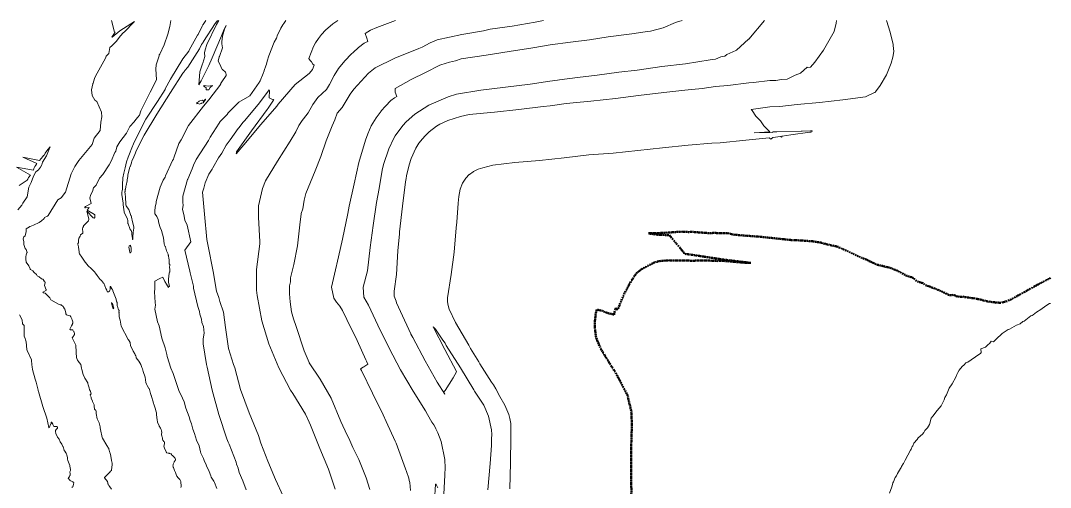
# Model space of a CAD drawing. Header units: metres. Extents: x 808092 to 809616, y 9156899 to 9158040.
# Drawn here: x 809028 to 809611, y 9157775 to 9158039 of the extents above; entities that cross this region are included whole.
import ezdxf

# ---------------------------------------------------------------- set-up
doc = ezdxf.new("R2010")
doc.units = ezdxf.units.M
doc.linetypes.add('ACAD_ISO08W100', pattern=[36, 24, -3, 6, -3])
doc.linetypes.add('PHANTOM2', pattern=[1.25, 0.625, -0.125, 0.125, -0.125, 0.125, -0.125])
doc.layers.add('AA L BOT', color=148, linetype='ACAD_ISO08W100')
doc.layers.add('C-TOPO-MAJR', color=9, linetype='Continuous')

msp = doc.modelspace()

# ---------------------------------------------------------------- linework, layer by layer
at = {"layer": 'AA L BOT', "color": 11, "linetype": 'PHANTOM2', "lineweight": 50, "flags": 128}
msp.add_lwpolyline([(809610.71, 9157092.34), (809607.31, 9157093.19), (809596.45, 9157102.84), (809590.41, 9157114.91), (809583.17, 9157124.56), (809575.92, 9157130.6), (809571.09, 9157141.46), (809569.89, 9157147.49), (809550, 9157168.13), (809535.06, 9157175.24), (809515.82, 9157184.4), (809498, 9157194.66), (809496.35, 9157198.55), (809496.09, 9157199.36), (809495.59, 9157199.94), (809495.2, 9157200.89), (809494, 9157201.66), (809493.13, 9157202.53), (809492.14, 9157203.87), (809491.76, 9157204.03), (809491.55, 9157204.71), (809491.03, 9157207.41), (809490.77, 9157210.02), (809490.83, 9157211.78), (809490.94, 9157212.14), (809492.01, 9157214.87), (809492.64, 9157215.83), (809492.77, 9157216.36), (809492.97, 9157216.51), (809494.04, 9157218.63), (809494.7, 9157219.19), (809494.98, 9157220.13), (809494.87, 9157221.72), (809494.61, 9157222.22), (809494.27, 9157223.93), (809494.25, 9157223.96), (809494.26, 9157223.99), (809494.22, 9157226.14), (809494.75, 9157226.89), (809495.16, 9157227.73), (809495.25, 9157228.35), (809495.68, 9157229.76), (809496.46, 9157231.4), (809497.1, 9157233.73), (809497.11, 9157233.76), (809497.14, 9157233.82), (809497.16, 9157233.89), (809497.29, 9157234.25), (809498.53, 9157237.01), (809499.63, 9157240.28), (809500.16, 9157241.54), (809499.99, 9157243.91), (809500.25, 9157245.15), (809500.62, 9157246.31), (809500.78, 9157246.68), (809500.85, 9157247.41), (809501.07, 9157248.39), (809501.27, 9157251.18), (809503.17, 9157252.98), (809503.6, 9157253.29), (809504.12, 9157253.34), (809505.91, 9157253.3), (809506.09, 9157253.6), (809506.41, 9157254.73), (809506.89, 9157255.34), (809507.81, 9157255.6), (809508.24, 9157256.51), (809508.35, 9157256.86), (809509.02, 9157257.4), (809509.26, 9157257.48), (809509.62, 9157258.26), (809510.14, 9157259.47), (809512.09, 9157262.56), (809512.81, 9157264.22), (809513.98, 9157267.7), (809513.97, 9157267.7), (809514.04, 9157267.91), (809514.48, 9157270.55), (809515.23, 9157281.94), (809514.81, 9157294.21), (809514.91, 9157296.09), (809514.39, 9157301.71), (809512.77, 9157310.25), (809512.61, 9157310.65), (809511.3, 9157314.94), (809508.58, 9157321.84), (809508.28, 9157322.37), (809507.85, 9157322.53), (809507.44, 9157322.61), (809506.3, 9157323.16), (809506.27, 9157323.99), (809506.33, 9157325.12), (809504.73, 9157327.84), (809502.87, 9157329.97), (809502.28, 9157330.55), (809497.73, 9157334.19), (809492.33, 9157338.08), (809488.81, 9157340.19), (809483.06, 9157342.72), (809482.72, 9157342.91), (809478.43, 9157344.67), (809471.16, 9157347.07), (809465.44, 9157348.56), (809464.76, 9157348.8), (809464.57, 9157348.83), (809463.75, 9157349.2), (809462.13, 9157349.44), (809460.28, 9157350.01), (809457.97, 9157351.23), (809456.05, 9157351.79), (809456.27, 9157351.95), (809452.63, 9157352.62), (809444.64, 9157355.05), (809444.87, 9157355.45), (809450.26, 9157354.43), (809450.13, 9157354.65), (809454.15, 9157353.96), (809458.12, 9157358.65), (809462.95, 9157362.04), (809463.63, 9157362.69), (809464.13, 9157363.32), (809475.86, 9157362.32), (809480.18, 9157362.04), (809466.94, 9157366.02), (809452.88, 9157370.02), (809448.47, 9157371.13), (809436.15, 9157375.42), (809423.37, 9157380.04), (809421.22, 9157381.21), (809419.8, 9157381.75), (809419.81, 9157381.95), (809416.28, 9157383.6), (809410.79, 9157385.67), (809410.71, 9157385.86), (809402.68, 9157388.45), (809392.07, 9157392.77), (809389.99, 9157394.09), (809387.14, 9157395.37), (809381.13, 9157399.23), (809374.68, 9157404.54), (809373.41, 9157405.74), (809369.36, 9157408.81), (809367.33, 9157410.85), (809366.76, 9157411.58), (809364.73, 9157412.99), (809358.42, 9157419.41), (809349.47, 9157428.91), (809348.49, 9157429.49), (809347.96, 9157430.14), (809345.11, 9157432.31), (809342.47, 9157435.54), (809340.91, 9157436.99), (809337.58, 9157440.82), (809334, 9157445.53), (809330.85, 9157451.24), (809329.85, 9157454.67), (809329.83, 9157454.86), (809329.63, 9157458.23), (809329.74, 9157462.33), (809330.61, 9157467.38), (809333.41, 9157474.36), (809338.87, 9157485.16), (809339.31, 9157485.86), (809339.66, 9157486.61), (809341.13, 9157489.23), (809349.92, 9157505.66), (809351.43, 9157508.38), (809357.94, 9157520.75), (809364.59, 9157533.35), (809364.9, 9157534.07), (809370.2, 9157543.85), (809375.28, 9157552.91), (809378.49, 9157558.68), (809384.51, 9157569.69), (809388.05, 9157577.03), (809394.47, 9157588.58), (809395.84, 9157590.65), (809398.38, 9157595.33), (809400.04, 9157599.39), (809400.36, 9157600.45), (809403.24, 9157606.68), (809403.73, 9157608.08), (809403.84, 9157608.25), (809404.73, 9157611.08), (809404.85, 9157612.65), (809405.23, 9157614.23), (809404.91, 9157618.46), (809404.87, 9157618.79), (809404.54, 9157624.33), (809403.38, 9157631.71), (809401.08, 9157640.75), (809400.3, 9157644.97), (809396.87, 9157658.56), (809394.2, 9157668.42), (809391.62, 9157677.56), (809390.2, 9157685.51), (809387.91, 9157693.64), (809385.44, 9157702.19), (809385.43, 9157702.21), (809384.2, 9157708.27), (809384.12, 9157708.52), (809380.75, 9157723.04), (809379.96, 9157727.8), (809377.76, 9157740.32), (809375.76, 9157751.99), (809374.04, 9157764.51), (809373.86, 9157764.87), (809373.57, 9157767.57), (809373.46, 9157771.08), (809373.67, 9157772.34), (809373.45, 9157776.12), (809373.51, 9157790.1), (809373.53, 9157800.07), (809373.86, 9157810.93), (809373.55, 9157816.18), (809373.61, 9157816.98), (809373.51, 9157817.85), (809371.33, 9157827.13), (809364.39, 9157840.33), (809362.47, 9157843.08), (809356.08, 9157853.57), (809353.66, 9157859.44), (809353.48, 9157860.34), (809352.91, 9157865.09), (809352.88, 9157868.72), (809353.55, 9157874.19), (809353.74, 9157875.31), (809354.26, 9157875.46), (809357.28, 9157874.72), (809359.22, 9157873.83), (809363.82, 9157872.6), (809363.94, 9157873.83), (809364.82, 9157876.56), (809365.24, 9157875.76), (809365.95, 9157875.54), (809367.3, 9157879.42), (809367.87, 9157880.51), (809370.02, 9157885.43), (809373.55, 9157891.86), (809376.47, 9157896.13), (809379.58, 9157898.55), (809386, 9157901.88), (809389.42, 9157902.94), (809394.44, 9157903.37), (809408.46, 9157903.15), (809415.32, 9157903.32), (809422.92, 9157902.97), (809424.88, 9157903.1), (809438.9, 9157901.93), (809441.25, 9157901.86), (809438.8, 9157902.2), (809425.38, 9157903.82), (809413.95, 9157905.57), (809403.87, 9157907.05), (809395.06, 9157917.61), (809388.93, 9157917.81), (809383.84, 9157918.44), (809383.31, 9157918.7), (809388.26, 9157918.66), (809388.88, 9157918.78), (809395.42, 9157919.13), (809395.43, 9157919.14), (809395.47, 9157919.14), (809395.46, 9157919.14), (809395.51, 9157919.14), (809401.97, 9157919.62), (809406.46, 9157919.33), (809406.8, 9157919.44), (809408.19, 9157919.45), (809418.93, 9157918.63), (809419.7, 9157918.87), (809428.14, 9157918.68), (809431.45, 9157917.93), (809436.55, 9157917.45), (809446.69, 9157916.67), (809461.46, 9157915.12), (809464.45, 9157914.8), (809466.03, 9157914.82), (809475.8, 9157914.18), (809480.82, 9157913.4), (809482.36, 9157912.87), (809489.92, 9157911.18), (809493.86, 9157909.56), (809494.21, 9157909.35), (809503.76, 9157904.87), (809507.41, 9157903.38), (809512.32, 9157900.97), (809514.91, 9157900.36), (809515.19, 9157900.23), (809515.76, 9157900.17), (809517.52, 9157899.65), (809519.4, 9157899.32), (809520.11, 9157899.15), (809522.94, 9157897.95), (809523.57, 9157897.77), (809528.42, 9157895.12), (809529.57, 9157894.61), (809532.64, 9157893.67), (809535.09, 9157891.54), (809535.29, 9157891.45), (809538.74, 9157890.32), (809539.52, 9157889.6), (809548.07, 9157886.32), (809553.04, 9157883.92), (809553.85, 9157883.61), (809555.72, 9157883.82), (809556.11, 9157883.72), (809557.87, 9157882.94), (809559.42, 9157882.74), (809561.15, 9157882.82), (809562.28, 9157882.53), (809564.62, 9157882.26), (809565.78, 9157882.02), (809566.94, 9157881.97), (809571.46, 9157881.1), (809574.69, 9157880.21), (809578, 9157879.7), (809578.76, 9157879.71), (809578.89, 9157879.64), (809579.19, 9157879.62), (809579.93, 9157879.41), (809580.4, 9157879.48), (809582.72, 9157879.34), (809585.76, 9157880.16), (809588.06, 9157881.06), (809591.03, 9157882.7), (809602.28, 9157888.95), (809610.71, 9157893.37)], dxfattribs=at)
at = {"layer": 'C-TOPO-MAJR', "color": 9, "linetype": 'Continuous', "lineweight": 5}
for points, elevation in [([(809079.28, 9157773.83), (809078.37, 9157775.13), (809078.35, 9157775.15), (809077.92, 9157775.78), (809077.89, 9157775.82), (809077.84, 9157775.88), (809077.36, 9157776.65), (809077.36, 9157776.73), (809077.35, 9157776.87), (809077.24, 9157777.2), (809076.98, 9157778.31), (809075.37, 9157780.36), (809075.42, 9157780.45), (809078.4, 9157783.54), (809078.77, 9157784), (809079.28, 9157784.49), (809079.39, 9157784.7), (809079.77, 9157787.82), (809079.77, 9157788.51), (809079.39, 9157790.05), (809078.96, 9157792.61), (809078.96, 9157792.61), (809078.59, 9157794.32), (809078.46, 9157794.62), (809077.85, 9157796.58), (809077.78, 9157796.9), (809077.62, 9157797.06), (809076.63, 9157798.56), (809074.25, 9157802.7), (809074.14, 9157803.12), (809073.14, 9157807.72), (809073.13, 9157807.76), (809073.01, 9157808.36), (809072.95, 9157808.78), (809072.87, 9157809.09), (809072.73, 9157809.94), (809072.3, 9157811.36), (809071.3, 9157813.76), (809070.65, 9157816.68), (809070.64, 9157816.81), (809070.67, 9157817.15), (809070.69, 9157817.88), (809070.71, 9157817.92), (809070.42, 9157818.51), (809070.33, 9157818.6), (809070.15, 9157818.75), (809069.81, 9157819), (809069.7, 9157819.1), (809069.69, 9157819.12), (809069.59, 9157820.93), (809069.44, 9157821.57), (809068.63, 9157823.56), (809068.57, 9157823.62), (809067.83, 9157825.34), (809067.78, 9157825.97), (809067.19, 9157827.03), (809067.34, 9157827.31), (809067.79, 9157827.84), (809067.71, 9157828.32), (809067.48, 9157829.31), (809067.31, 9157829.55), (809067.01, 9157829.87), (809066.9, 9157830.1), (809066.71, 9157831.32), (809066.36, 9157832.29), (809066.2, 9157832.92), (809065.87, 9157833.72), (809065.85, 9157834.01), (809064.29, 9157836.64), (809063.21, 9157838.71), (809062.46, 9157841.68), (809062.35, 9157842.29), (809062.34, 9157842.37), (809061.98, 9157844.35), (809060.45, 9157846.4), (809060.23, 9157846.75), (809060.12, 9157846.9), (809059.7, 9157847.85), (809059.49, 9157848.46), (809059.48, 9157848.54), (809059.48, 9157848.87), (809059.37, 9157850.57), (809059.38, 9157851.85), (809059.23, 9157854.92), (809059.17, 9157855.4), (809059.15, 9157855.43), (809057.04, 9157859.46), (809057.75, 9157860.47), (809057.85, 9157860.51), (809058.02, 9157860.91), (809058.34, 9157861.38), (809058.36, 9157861.55), (809058.13, 9157862.91), (809057.91, 9157863.16), (809057.52, 9157863.87), (809057.5, 9157863.97), (809057.48, 9157863.99), (809056.51, 9157863.99), (809056.08, 9157864.02), (809056.06, 9157864.04), (809055.76, 9157864.4), (809055.69, 9157864.51), (809056.38, 9157865.63), (809056.67, 9157866.24), (809057.24, 9157867.28), (809057.24, 9157867.32), (809057.33, 9157867.55), (809057.38, 9157867.74), (809057.39, 9157867.76), (809057.44, 9157868.44), (809057.45, 9157868.48), (809057.07, 9157869.78), (809056.93, 9157870.05), (809056.86, 9157870.24), (809056.32, 9157871.31), (809056.2, 9157871.5), (809056.06, 9157871.77), (809055.97, 9157871.98), (809055.74, 9157872.04), (809053.88, 9157872.45), (809053.88, 9157872.46), (809053.87, 9157872.47), (809053.57, 9157873.13), (809053.52, 9157873.42), (809053.07, 9157875.12), (809052.89, 9157875.68), (809052.63, 9157876.06), (809052.47, 9157876.36), (809052.12, 9157876.88), (809051.93, 9157877.29), (809050.95, 9157878.05), (809050.78, 9157878.15), (809050.26, 9157878.19), (809049.83, 9157878.29), (809049.36, 9157878.5), (809045.04, 9157881.09), (809044.42, 9157882.12), (809041.71, 9157884.87), (809040.78, 9157884.92), (809040.56, 9157885.43), (809042.54, 9157886.43), (809042.32, 9157886.75), (809041.38, 9157889.08), (809041.82, 9157890.76), (809041.71, 9157891.07), (809041.27, 9157891.42), (809041.17, 9157891.74), (809040.47, 9157892.63), (809039.74, 9157892.98), (809038.48, 9157893.96), (809037.26, 9157894.67), (809036.88, 9157895.29), (809035.55, 9157896.5), (809034.75, 9157897.42), (809033.58, 9157898.13), (809033.36, 9157898.29), (809033.21, 9157898.47), (809032.46, 9157900.27), (809031.11, 9157902.28), (809030.93, 9157904.03), (809030.94, 9157905.33), (809031.12, 9157906.43), (809031.42, 9157907.56), (809031.51, 9157907.81), (809030.95, 9157909.42), (809030.51, 9157910.1), (809029.71, 9157912.32), (809029.64, 9157913.04), (809029.7, 9157913.99), (809029.33, 9157915.27), (809029.58, 9157916.35), (809029.81, 9157916.67), (809030.51, 9157917.18), (809031.03, 9157919.7), (809030.97, 9157921.21), (809032.87, 9157922.3), (809033.17, 9157922.52), (809033.36, 9157922.52), (809035.19, 9157923.24), (809038.33, 9157924.68), (809039.14, 9157925.25), (809039.51, 9157925.47), (809041.15, 9157926.94), (809041.38, 9157927.66), (809043.02, 9157928.32), (809043.38, 9157928.55), (809043.42, 9157928.58), (809043.48, 9157928.58), (809043.52, 9157928.63), (809043.57, 9157928.66), (809048.88, 9157937.61), (809050.81, 9157938.8), (809053.3, 9157941.88), (809056.47, 9157952.27), (809058.58, 9157956.47), (809060.77, 9157959.77), (809068.41, 9157968.81), (809069.6, 9157972.43), (809072.91, 9157976.75), (809073.24, 9157981.62), (809073.81, 9157984.63), (809073.59, 9157987.16), (809070.97, 9157993.25), (809069.98, 9157994.03), (809068.36, 9157996.55), (809068.08, 9157999.75), (809068.84, 9158003.19), (809068.86, 9158003.34), (809068.98, 9158003.57), (809069.64, 9158006.16), (809070.33, 9158007.65), (809075.92, 9158017.75), (809076.38, 9158018.84), (809077.9, 9158020.41), (809078.33, 9158023.72), (809079.5, 9158024.69), (809081.99, 9158027.18), (809084.34, 9158030.36), (809085.88, 9158032.14), (809086.6, 9158032.68), (809092.06, 9158038.16), (809092.29, 9158038.52), (809084.05, 9158033.13), (809079.75, 9158029.68), (809079.46, 9158029.65), (809081.46, 9158032.49), (809081.09, 9158032.44), (809079.41, 9158039)], 2850), ([(809118.66, 9157774.88), (809118.72, 9157775.35), (809118.78, 9157775.54), (809118.68, 9157776.38), (809118.67, 9157776.47), (809118.58, 9157777.07), (809118.59, 9157777.56), (809118.55, 9157777.86), (809118.52, 9157778.28), (809118.21, 9157779), (809118.02, 9157779.29), (809117.14, 9157780.22), (809116.26, 9157781.33), (809116.11, 9157781.57), (809116.06, 9157781.67), (809115.49, 9157783.27), (809115.01, 9157784.43), (809114.97, 9157784.51), (809114.36, 9157786.23), (809114.32, 9157786.41), (809114.29, 9157786.48), (809114.12, 9157787.1), (809114.17, 9157787.4), (809114.15, 9157787.51), (809114.19, 9157787.83), (809114.24, 9157788.06), (809114.71, 9157789.09), (809114.84, 9157789.3), (809114.88, 9157789.37), (809115.29, 9157790.02), (809115.32, 9157790.06), (809115.45, 9157790.26), (809115.5, 9157790.38), (809115.56, 9157790.78), (809115.53, 9157790.95), (809115.49, 9157791.01), (809115.48, 9157791.05), (809115.43, 9157791.11), (809115.39, 9157791.23), (809115.18, 9157791.59), (809114.83, 9157792), (809114.82, 9157792.01), (809114.33, 9157792.41), (809114.32, 9157792.44), (809114.2, 9157792.57), (809113.81, 9157792.86), (809113.38, 9157793.39), (809113.35, 9157793.47), (809113.22, 9157793.72), (809113.02, 9157793.85), (809112.86, 9157793.92), (809112.64, 9157793.96), (809112.15, 9157794.11), (809111.9, 9157794.21), (809111.45, 9157794.29), (809110.6, 9157794.37), (809110.58, 9157794.38), (809110.52, 9157794.47), (809110.4, 9157794.44), (809110.4, 9157794.44), (809110.4, 9157794.45), (809110.5, 9157794.49), (809110.45, 9157794.63), (809110.44, 9157794.72), (809110.36, 9157794.78), (809110.39, 9157794.87), (809109.39, 9157796.87), (809109.29, 9157797.04), (809109.27, 9157797.08), (809108.96, 9157798.21), (809108.95, 9157798.24), (809109.34, 9157799.55), (809109.39, 9157799.67), (809109.41, 9157799.81), (809109.31, 9157800.25), (809109.11, 9157800.81), (809109.04, 9157800.92), (809108.4, 9157801.61), (809108.23, 9157801.96), (809108.15, 9157802.55), (809108.14, 9157802.67), (809107.93, 9157803.56), (809107.93, 9157803.57), (809107.88, 9157803.97), (809107.66, 9157804.85), (809107.64, 9157804.97), (809107.66, 9157805), (809107.88, 9157805.89), (809107.66, 9157806.91), (809107.44, 9157807.66), (809107.15, 9157808.41), (809107.14, 9157808.42), (809107.12, 9157808.44), (809107.12, 9157808.45), (809106.68, 9157809.05), (809106.48, 9157809.37), (809106.45, 9157809.41), (809106.37, 9157809.56), (809106.37, 9157809.57), (809106.29, 9157809.74), (809106.26, 9157809.8), (809106.23, 9157809.83), (809105.56, 9157811.26), (809105.39, 9157811.85), (809105.37, 9157811.97), (809105.3, 9157812.23), (809105.29, 9157812.34), (809105.16, 9157812.71), (809105.15, 9157812.79), (809105.11, 9157812.96), (809104.77, 9157816.23), (809104.72, 9157817.13), (809104.45, 9157818.28), (809104.44, 9157818.42), (809104.11, 9157819.75), (809103.29, 9157822.02), (809103.13, 9157822.31), (809103.02, 9157822.54), (809101.73, 9157827), (809101.71, 9157827.04), (809101.62, 9157827.35), (809101.63, 9157827.35), (809101.16, 9157828.7), (809100.75, 9157830.33), (809100.6, 9157830.77), (809100.53, 9157830.93), (809099.45, 9157832.59), (809099.29, 9157832.88), (809099.12, 9157833.26), (809098.8, 9157834.31), (809098.33, 9157837.21), (809098.3, 9157837.32), (809097.29, 9157840.38), (809097.25, 9157840.47), (809096.88, 9157841.9), (809096.54, 9157842.71), (809095.93, 9157844.44), (809094.75, 9157846.29), (809093.34, 9157848.26), (809093.29, 9157848.46), (809093.27, 9157848.68), (809093.13, 9157849.19), (809093.06, 9157849.38), (809092.82, 9157849.81), (809092.55, 9157850.41), (809091.6, 9157852.01), (809090.06, 9157855.16), (809089.97, 9157856.73), (809089.94, 9157856.89), (809089.6, 9157857.38), (809089.51, 9157857.54), (809088.78, 9157858.57), (809088.74, 9157858.65), (809084.79, 9157866.05), (809084.82, 9157866.18), (809084.29, 9157869.43), (809084.26, 9157869.54), (809084.23, 9157869.6), (809083.91, 9157870.61), (809083.84, 9157870.77), (809083.75, 9157871.49), (809083.71, 9157872.18), (809083.6, 9157873.02), (809083.6, 9157873.06), (809083.56, 9157873.58), (809083.6, 9157873.8), (809083.53, 9157874.65), (809083.6, 9157874.79), (809083.61, 9157874.92), (809083.61, 9157875.12), (809083.37, 9157875.34), (809083.37, 9157875.36), (809082.64, 9157877.26), (809082.57, 9157877.69), (809082.59, 9157877.93), (809082.56, 9157878.12), (809082.45, 9157879.31), (809082.46, 9157879.47), (809082.35, 9157879.73), (809082.3, 9157879.99), (809082.24, 9157880.11), (809081.93, 9157881.45), (809081.63, 9157882.42), (809080.08, 9157886.05), (809080.03, 9157886.44), (809079.81, 9157886.81), (809079.76, 9157886.87), (809079.63, 9157887.1), (809079.4, 9157887.43), (809079.34, 9157887.59), (809079.08, 9157887.9), (809079.07, 9157887.95), (809078.76, 9157888.51), (809078.73, 9157888.54), (809078.58, 9157888.54), (809078.56, 9157887.92), (809078.56, 9157887.89), (809078.55, 9157887.33), (809078.54, 9157887.25), (809078.52, 9157886.81), (809078.41, 9157886.44), (809078.41, 9157886.44), (809078.15, 9157885.92), (809078.11, 9157885.91), (809077.62, 9157885.58), (809077.55, 9157885.55), (809077.21, 9157885.37), (809077.02, 9157885.72), (809076.96, 9157885.81), (809076.64, 9157886.42), (809076.21, 9157887.37), (809074.97, 9157890.42), (809074.88, 9157890.5), (809073.73, 9157891.87), (809073, 9157892.59), (809071.26, 9157894.69), (809071.23, 9157894.71), (809071.22, 9157894.73), (809070.29, 9157896.02), (809070.15, 9157896.27), (809069.9, 9157896.58), (809068.09, 9157898.49), (809066.02, 9157900.35), (809065.94, 9157900.41), (809065.48, 9157900.93), (809064.38, 9157902.42), (809063.38, 9157903.96), (809062.53, 9157905.07), (809062.53, 9157905.07), (809062.53, 9157905.07), (809061.3, 9157907.1), (809061.1, 9157907.59), (809061.03, 9157907.7), (809061.09, 9157908.13), (809060.95, 9157908.46), (809060.84, 9157909.09), (809060.84, 9157909.3), (809060.69, 9157910.95), (809060.69, 9157910.96), (809060.19, 9157912.48), (809060.18, 9157912.48), (809060.58, 9157913.18), (809060.67, 9157914.05), (809060.63, 9157914.78), (809060.78, 9157915.7), (809060.9, 9157915.83), (809060.95, 9157916.09), (809061.3, 9157916.45), (809061.56, 9157917.09), (809061.88, 9157917.74), (809063.06, 9157918.73), (809063.17, 9157919.31), (809062.95, 9157921.17), (809063.17, 9157922), (809063.41, 9157922.42), (809063.58, 9157922.85), (809066.26, 9157925.62), (809066.53, 9157926.42), (809066.59, 9157926.79), (809065.31, 9157931.27), (809069.02, 9157927.38), (809069.56, 9157927.23), (809069.94, 9157927.53), (809069.88, 9157929.06), (809069.63, 9157929.37), (809065.52, 9157931.82), (809066.62, 9157933.17), (809064.58, 9157932.99), (809064.16, 9157933.07), (809064.24, 9157933.56), (809064.35, 9157933.72), (809064.53, 9157933.89), (809067.75, 9157935.52), (809067.16, 9157938.74), (809067.73, 9157940.63), (809068.5, 9157942.32), (809069.22, 9157944.46), (809070.61, 9157945.96), (809072.59, 9157949.87), (809074.4, 9157951.85), (809077.99, 9157957.32), (809079.14, 9157959.38), (809081.26, 9157964.4), (809081.79, 9157965.2), (809082.41, 9157967.54), (809084.02, 9157970.4), (809087.8, 9157975.38), (809089.72, 9157979.09), (809092.07, 9157981.77), (809093.03, 9157983.11), (809094.31, 9157984.41), (809095.12, 9157985.48), (809096.02, 9157987.99), (809100.79, 9157997.82), (809101.27, 9157998.51), (809104.88, 9158005.42), (809104.87, 9158005.47), (809104.81, 9158005.65), (809104.44, 9158011.48), (809104.57, 9158014.06), (809106.28, 9158019.03), (809106.26, 9158019.07), (809106.36, 9158019.56), (809106.66, 9158019.95), (809109.1, 9158025.32), (809111.24, 9158031.25), (809112.37, 9158035.59), (809112.83, 9158039)], 2840), ([(809139.28, 9158039), (809138.83, 9158038.3), (809138.03, 9158037.29), (809131.34, 9158027.19), (809131.31, 9158026.97), (809130.34, 9158025.56), (809129.12, 9158022.94), (809122.44, 9158012.57), (809120.92, 9158010.81), (809120.73, 9158010.31), (809120.17, 9158009.69), (809119.61, 9158009.2), (809112.74, 9157998.24), (809104.98, 9157986.12), (809097.88, 9157974.13), (809093.45, 9157965.67), (809092.61, 9157963.23), (809091.88, 9157961.92), (809090.93, 9157959.52), (809090.64, 9157958.63), (809090.64, 9157958.6), (809089.82, 9157956.3), (809089.77, 9157956.2), (809089.52, 9157955.52), (809088.66, 9157951.56), (809088.58, 9157950.96), (809088.32, 9157949.61), (809088.27, 9157949.08), (809088.15, 9157948.45), (809088.11, 9157948.29), (809087.67, 9157945.66), (809087.5, 9157945.4), (809087.44, 9157944.92), (809087.19, 9157943.64), (809087.11, 9157943.39), (809086.99, 9157942.3), (809086.96, 9157942.15), (809086.99, 9157940.8), (809086.98, 9157940.69), (809087.22, 9157939.57), (809087.24, 9157939.42), (809087.24, 9157938.35), (809087.45, 9157935.89), (809087.45, 9157935.88), (809087.5, 9157934.72), (809087.71, 9157934.19), (809088.36, 9157933.08), (809089.19, 9157932.04), (809090.35, 9157928.8), (809090.44, 9157928.6), (809090.58, 9157927.94), (809090.64, 9157927.77), (809091.25, 9157925.15), (809091.47, 9157924.52), (809091.88, 9157922.04), (809091.89, 9157921.72), (809091.88, 9157921.59), (809091.59, 9157919.31), (809091.6, 9157919.12), (809091.53, 9157918.73), (809091.57, 9157918.53), (809091.45, 9157917.24), (809091.4, 9157917.1), (809091.33, 9157915.18), (809091.31, 9157915.18), (809091.27, 9157915.27), (809091.24, 9157915.3), (809091.17, 9157915.53), (809091.08, 9157917.03), (809090.98, 9157917.36), (809091.01, 9157917.58), (809090.92, 9157917.79), (809090.88, 9157918.83), (809090.93, 9157918.89), (809090.89, 9157919.04), (809090.64, 9157919.7), (809090.38, 9157920.22), (809089.93, 9157920.81), (809089.33, 9157922.45), (809089.11, 9157922.92), (809088.71, 9157923.99), (809088.67, 9157924.14), (809088.6, 9157925.04), (809088.6, 9157925.1), (809088.52, 9157926.05), (809088.37, 9157926.56), (809088.35, 9157926.63), (809088.34, 9157926.67), (809087.94, 9157927.67), (809086.85, 9157929.63), (809086.59, 9157930.63), (809086.53, 9157930.8), (809086, 9157934.81), (809085.95, 9157935.01), (809085.92, 9157935.77), (809085.27, 9157940.68), (809085.21, 9157940.86), (809085.12, 9157941.29), (809085.16, 9157941.54), (809085.21, 9157942.04), (809085.33, 9157942.54), (809085.54, 9157943.89), (809085.58, 9157944.59), (809085.51, 9157944.79), (809085.54, 9157946.08), (809085.83, 9157950.02), (809086.26, 9157952.59), (809087.09, 9157955.64), (809087.06, 9157955.66), (809087.87, 9157959.05), (809088.76, 9157961.79), (809089.92, 9157964.56), (809090.4, 9157966.01), (809092.15, 9157970.2), (809098.8, 9157983.15), (809105.45, 9157993.27), (809109.63, 9157999.98), (809109.63, 9158000.12), (809109.74, 9158000.45), (809112.81, 9158005.78), (809119.79, 9158017.28), (809123.14, 9158021.68), (809123.16, 9158021.79), (809123.38, 9158022.26), (809128.04, 9158030.71), (809128.46, 9158031.12), (809130.65, 9158035.86), (809131.1, 9158036.55), (809131.17, 9158036.77), (809132.64, 9158039)], 2830), ([(809138.92, 9157774.22), (809137.62, 9157777.59), (809137.25, 9157778.34), (809135.82, 9157780.71), (809135.64, 9157781.42), (809134.56, 9157783.95), (809133.07, 9157787.13), (809132.89, 9157787.74), (809131.81, 9157790.19), (809131.48, 9157791.15), (809129.87, 9157794.35), (809129.62, 9157794.95), (809128.89, 9157798.39), (809127.46, 9157801.53), (809126.39, 9157805.43), (809125.41, 9157807.92), (809124.61, 9157810.85), (809123.86, 9157812.8), (809123.35, 9157814.84), (809121.49, 9157819.64), (809120.44, 9157823.25), (809118.62, 9157827.53), (809117.65, 9157829.24), (809114.26, 9157839.36), (809112.97, 9157842.29), (809110.89, 9157848.99), (809110.73, 9157850.07), (809109.7, 9157853.85), (809107.86, 9157859.36), (809106.28, 9157866.22), (809105.36, 9157868.65), (809103.85, 9157875.75), (809104.28, 9157878.09), (809104, 9157879.54), (809103.71, 9157885.46), (809103.79, 9157887.33), (809103.81, 9157891.6), (809106.31, 9157892.81), (809106.64, 9157893.04), (809108.34, 9157893.86), (809109.52, 9157891.34), (809110.49, 9157889.82), (809110.52, 9157889.8), (809111.53, 9157888.08), (809111.76, 9157888.5), (809112.16, 9157888.58), (809112.14, 9157888.72), (809111.57, 9157890.84), (809111.6, 9157892.75), (809111.98, 9157896.03), (809112.15, 9157896.58), (809112.17, 9157896.64), (809112.26, 9157896.82), (809112.27, 9157896.9), (809112.32, 9157898.39), (809112.17, 9157899.4), (809112.39, 9157900.75), (809112.34, 9157900.84), (809112.26, 9157900.93), (809112.14, 9157901.2), (809112.04, 9157901.35), (809111.97, 9157901.77), (809111.97, 9157901.94), (809112.02, 9157903.46), (809112.02, 9157903.46), (809111.99, 9157903.85), (809111.85, 9157904.39), (809111.6, 9157905.89), (809111.55, 9157906.09), (809111.39, 9157906.24), (809111.4, 9157906.9), (809110.48, 9157908.82), (809109.83, 9157910.95), (809109.68, 9157911.16), (809109.54, 9157911.52), (809109.35, 9157911.91), (809109.09, 9157912.79), (809108.79, 9157916.04), (809107.61, 9157920.16), (809106.91, 9157921.91), (809106.18, 9157924.48), (809105.82, 9157926.43), (809105.03, 9157928.13), (809104.13, 9157929.45), (809103.93, 9157929.66), (809103.87, 9157931.43), (809104.07, 9157933.39), (809104.56, 9157935.97), (809104.63, 9157936.7), (809106.91, 9157944.71), (809108.52, 9157948.8), (809108.93, 9157949.26), (809109.72, 9157950.46), (809109.92, 9157951.08), (809113.89, 9157959.83), (809114.36, 9157960.69), (809114.67, 9157961.36), (809117.51, 9157969.51), (809118.82, 9157971.59), (809122.99, 9157979.7), (809131.47, 9157990.63), (809134.33, 9157994.12), (809134.46, 9157994.18), (809141.15, 9158002.98), (809141.07, 9158003.3), (809141.85, 9158004.31), (809144.16, 9158007.93), (809144.32, 9158008.3), (809144.12, 9158009.38), (809143.82, 9158009.77), (809142.12, 9158011.31), (809142.01, 9158011.43), (809140.54, 9158014.66), (809139.61, 9158015.96), (809140.34, 9158018.41), (809140.41, 9158018.74), (809142.11, 9158023.61), (809141.8, 9158025.93), (809141.79, 9158025.97), (809141.79, 9158026.83), (809141.85, 9158027.07), (809142.13, 9158030.16), (809142.13, 9158030.18), (809143.23, 9158034.07), (809144.16, 9158036.16), (809143.05, 9158034.25), (809141.67, 9158030.42), (809136.28, 9158017.92), (809134.4, 9158013.59), (809130.21, 9158005.33), (809130.06, 9158004.88), (809128.7, 9158002.65), (809129.36, 9158010.01), (809130.77, 9158014.56), (809131.02, 9158014.99), (809132.11, 9158018.72), (809131.99, 9158020.71), (809132.26, 9158022.43), (809133.24, 9158025.47), (809133.23, 9158025.49), (809133.22, 9158025.5), (809138.84, 9158036.73), (809140.09, 9158039)], 2830), ([(809155.5, 9157773.46), (809153.75, 9157778.62), (809151.64, 9157783.26), (809150.96, 9157785.76), (809150.11, 9157787.95), (809149.81, 9157789.16), (809146, 9157799.27), (809145.28, 9157800.54), (809144.53, 9157802.3), (809140.17, 9157816.05), (809136.39, 9157829.84), (809133.56, 9157842.9), (809133.07, 9157844.43), (809131.18, 9157856.08), (809131.12, 9157858.91), (809131.8, 9157862.12), (809131.34, 9157865.91), (809130.52, 9157868.13), (809130.32, 9157869.99), (809129.32, 9157872.99), (809129.1, 9157874.47), (809128.26, 9157877.3), (809125.78, 9157887.58), (809125.66, 9157888.68), (809123.77, 9157896.26), (809123.61, 9157897.23), (809120.88, 9157909.1), (809124.25, 9157913.79), (809122.12, 9157923.18), (809120.93, 9157926.18), (809120.36, 9157929.38), (809119.54, 9157932.17), (809119.87, 9157934.59), (809119.69, 9157936.18), (809119.62, 9157939.69), (809122.42, 9157949.15), (809122.46, 9157949.22), (809125, 9157955.2), (809125.66, 9157957.22), (809127.2, 9157960.38), (809134.17, 9157971.2), (809134.98, 9157972.72), (809135.17, 9157972.96), (809140.19, 9157980.97), (809140.85, 9157981.87), (809144.72, 9157985.93), (809145.37, 9157986.76), (809151.47, 9157992.77), (809157.57, 9157996.45), (809162.88, 9158003.97), (809163.12, 9158004.42), (809163.55, 9158004.92), (809165.25, 9158009.05), (809165.69, 9158010.5), (809165.81, 9158010.72), (809166.77, 9158013.41), (809166.77, 9158013.41), (809167.08, 9158014.26), (809167.45, 9158016.07), (809168.43, 9158019.11), (809171.34, 9158026.82), (809171.35, 9158026.83), (809172.63, 9158029.08), (809173.37, 9158030.98), (809174.88, 9158033.8), (809175.24, 9158034.64), (809176.29, 9158036.58), (809176.84, 9158037.42), (809176.84, 9158037.42), (809178, 9158039)], 2820), ([(809176.51, 9157769.95), (809172.12, 9157779.4), (809167.76, 9157789.65), (809163.89, 9157799.96), (809162.53, 9157804.18), (809157.3, 9157817.14), (809152.39, 9157830.28), (809149.07, 9157842.6), (809148.35, 9157844.34), (809145.53, 9157853.41), (809143.85, 9157865.37), (809142.74, 9157873.97), (809140.65, 9157880.02), (809140.07, 9157882.36), (809138.85, 9157885.93), (809136.96, 9157897.12), (809133.98, 9157911.43), (809133.34, 9157915.23), (809131.91, 9157929.41), (809130.89, 9157941.87), (809131.64, 9157944.13), (809132.34, 9157947.26), (809134.51, 9157952.08), (809136.26, 9157954.89), (809136.66, 9157955.7), (809139.84, 9157961.28), (809141.7, 9157964.04), (809144.17, 9157968.47), (809146.55, 9157971.54), (809151.05, 9157978.01), (809151.38, 9157978.35), (809153.85, 9157981.53), (809154.78, 9157982.41), (809162.2, 9157991.39), (809162.49, 9157991.67), (809168.64, 9157999.75), (809168.67, 9157999.45), (809168.65, 9157995.38), (809170.78, 9157994.21), (809171.27, 9157994.39), (809170.7, 9157993.41), (809170.27, 9157992.78), (809169.05, 9157991.14), (809168.06, 9157989.54), (809167.38, 9157988.67), (809158.66, 9157976.64), (809150.09, 9157964.76), (809150.03, 9157964.21), (809149.92, 9157963.66), (809154.24, 9157968.8), (809163.86, 9157980.15), (809172.95, 9157990.54), (809173.71, 9157991.67), (809183.35, 9158002.93), (809191.11, 9158009.15), (809192.36, 9158010.39), (809193.08, 9158011.3), (809193.99, 9158013.7), (809193.34, 9158014.44), (809192.53, 9158015.59), (809191.73, 9158016.47), (809190.97, 9158017.56), (809193.57, 9158024.36), (809194.7, 9158026.46), (809196.42, 9158028.79), (809198.17, 9158031.1), (809200.44, 9158033.58), (809204.57, 9158037.12), (809207.47, 9158039)], 2810), ([(809205.98, 9157773.96), (809202.12, 9157785.21), (809197.23, 9157796.92), (809191.9, 9157810.02), (809191.16, 9157811.84), (809189.04, 9157816.26), (809181.91, 9157828), (809180.67, 9157829.94), (809174.13, 9157842.52), (809168.37, 9157856.15), (809164.33, 9157869.21), (809161.81, 9157883.56), (809161.45, 9157886.43), (809161.35, 9157893.76), (809161.46, 9157898.27), (809163.23, 9157912.79), (809163.34, 9157913.75), (809163.35, 9157913.83), (809162.51, 9157927.79), (809162.55, 9157934.24), (809164.74, 9157943.99), (809166.57, 9157948.35), (809173.22, 9157959.54), (809180.36, 9157970.75), (809183.6, 9157976.02), (809185.31, 9157979.64), (809187.21, 9157982.46), (809188.05, 9157983.39), (809190.6, 9157986.85), (809193.19, 9157991.56), (809196.19, 9157995.51), (809201.05, 9158000.1), (809202.8, 9158002.9), (809205.31, 9158007.85), (809207.88, 9158011.83), (809211.38, 9158016.25), (809215.09, 9158020.11), (809216.08, 9158020.91), (809219.12, 9158023.73), (809222.24, 9158026.18), (809223.1, 9158026.62), (809224.47, 9158027.13), (809223.75, 9158029.08), (809222.94, 9158031.63), (809225.94, 9158033.62), (809229.42, 9158035.1), (809240.15, 9158039)], 2800), ([(809225.6, 9157773.72), (809223.4, 9157780.38), (809219.36, 9157790.6), (809215.88, 9157797.38), (809213.61, 9157802.67), (809212.65, 9157804.37), (809209.14, 9157812.16), (809203.73, 9157825.34), (809197.51, 9157836.07), (809191.2, 9157845.4), (809191.16, 9157845.47), (809188.33, 9157852.16), (809183.83, 9157865.93), (809182.27, 9157870.18), (809181.22, 9157874.18), (809180.38, 9157879.82), (809180.06, 9157884.45), (809180.09, 9157888.88), (809180.18, 9157889.61), (809180.62, 9157891.2), (809180.72, 9157893.5), (809182.56, 9157900.92), (809182.56, 9157900.92), (809184.52, 9157911.59), (809186.03, 9157925.13), (809186.59, 9157929.48), (809186.66, 9157929.77), (809187.54, 9157932.42), (809188.36, 9157937.36), (809189.35, 9157941.18), (809194.58, 9157954), (809197.83, 9157962.11), (809200.76, 9157971.05), (809204.22, 9157979.52), (809205.71, 9157982.93), (809207.04, 9157986.59), (809209.88, 9157989.92), (809214.36, 9157997.37), (809216.43, 9158000.17), (809224.8, 9158009.31), (809228.63, 9158012.25), (809239.7, 9158017.66), (809253.32, 9158023.28), (809255.12, 9158024.05), (809259.63, 9158026.47), (809263.7, 9158028.1), (809277.64, 9158031.05), (809289.8, 9158033.24), (809293.65, 9158034.14), (809306.09, 9158035.81), (809319.15, 9158038.19), (809323.82, 9158039)], 2790), ([(809248.57, 9157773.12), (809248.09, 9157777.71), (809247.8, 9157778.74), (809247.54, 9157780.03), (809246.32, 9157783.91), (809245.65, 9157785.39), (809241.18, 9157797.79), (809240.51, 9157799.88), (809239.87, 9157801), (809234.74, 9157812.22), (809233, 9157815.94), (809227.05, 9157828.22), (809227.05, 9157828.23), (809220.78, 9157840.94), (809220.3, 9157841.93), (809221.74, 9157842.85), (809222.14, 9157843.17), (809224.32, 9157844.66), (809223.69, 9157846.29), (809223.27, 9157847.05), (809218.42, 9157858.04), (809212.54, 9157869.81), (809210.04, 9157875.01), (809208.56, 9157877.37), (809206.74, 9157879.72), (809205.21, 9157881.97), (809203.84, 9157888.09), (809206.66, 9157900.51), (809206.86, 9157901.13), (809209.98, 9157915.32), (809213.15, 9157929.82), (809213.82, 9157933.96), (809213.82, 9157933.96), (809216.7, 9157946.62), (809219.28, 9157958.65), (809223.11, 9157971.32), (809224.42, 9157974.99), (809226.27, 9157979.43), (809229.04, 9157983.99), (809231.86, 9157987.77), (809232.03, 9157988.04), (809234.33, 9157990.58), (809237.49, 9157993.76), (809239.51, 9157995.31), (809240.88, 9157996.07), (809239.95, 9157998.46), (809239.86, 9158000.22), (809239.82, 9158000.52), (809248.87, 9158005.73), (809257.07, 9158009.55), (809265.19, 9158013.71), (809265.72, 9158013.91), (809265.72, 9158013.91), (809270.64, 9158015.48), (809273.94, 9158016.25), (809277.26, 9158017.35), (809291.41, 9158019.48), (809304.33, 9158021.53), (809317.75, 9158023.53), (809327.69, 9158025.24), (809339.19, 9158026.79), (809349.81, 9158028.2), (809360.51, 9158029.87), (809373.79, 9158031.51), (809381.33, 9158032.56), (809384.33, 9158033.09), (809391.54, 9158034.84), (809398.57, 9158037.91), (809399.74, 9158038.32), (809401.79, 9158038.8), (809402.31, 9158039)], 2780), ([(809267.42, 9157771.04), (809268.03, 9157781.85), (809268.02, 9157782.31), (809268.21, 9157785.85), (809267.94, 9157790.67), (809265.83, 9157800.95), (809264.07, 9157805.73), (809262.93, 9157808.08), (809262.61, 9157808.56), (809261.72, 9157810.26), (809260.59, 9157811.88), (809258.17, 9157816.08), (809257.09, 9157818.29), (809250.1, 9157829.3), (809242.92, 9157841.36), (809236.39, 9157853.64), (809230.13, 9157866.74), (809224.72, 9157877.93), (809222.12, 9157882.54), (809221.73, 9157888.25), (809224.13, 9157897.45), (809225.75, 9157910.7), (809227.42, 9157923.11), (809229.35, 9157936.07), (809230.82, 9157944.02), (809232.48, 9157954.44), (809233.28, 9157957.65), (809236.24, 9157966.37), (809239.08, 9157972.4), (809239.9, 9157973.84), (809244.19, 9157979.66), (809246.1, 9157981.78), (809251.01, 9157986.05), (809258.87, 9157991.08), (809269.82, 9157995.91), (809274.64, 9157997.38), (809288.39, 9157999.6), (809302.3, 9158001.35), (809316.19, 9158003.01), (809327.43, 9158004.73), (809331.74, 9158005.26), (809332.79, 9158005.48), (809343.09, 9158006.8), (809354.22, 9158008.18), (809366.49, 9158009.8), (809376.77, 9158011.04), (809390.76, 9158013.01), (809404.27, 9158014.52), (809418.24, 9158016.82), (809421.25, 9158017.18), (809424.14, 9158018.52), (809426.36, 9158018.96), (809427.64, 9158019.9), (809432.73, 9158022.11), (809433.14, 9158022.33), (809439.94, 9158028.46), (809440.02, 9158028.57), (809440.05, 9158028.57), (809448.9, 9158039)], 2770), ([(809292.3, 9157773.52), (809293.55, 9157788.36), (809294.37, 9157798.63), (809294.34, 9157799.75), (809294.38, 9157800.13), (809294.41, 9157802.34), (809294.6, 9157804.82), (809294.44, 9157807.48), (809292.68, 9157815.2), (809289.98, 9157821.44), (809284.8, 9157829.29), (809284.41, 9157830.15), (809276.85, 9157842.62), (809268.77, 9157855.24), (809268.1, 9157856.5), (809266.9, 9157858.18), (809262.63, 9157864.42), (809262.24, 9157864.75), (809261.37, 9157865.67), (809268.01, 9157853), (809274.56, 9157840.42), (809274.57, 9157840.36), (809272.79, 9157836.88), (809268.22, 9157829.67), (809267.48, 9157828.88), (809268, 9157827.87), (809268.06, 9157827.68), (809263.69, 9157834.39), (809256.76, 9157846.44), (809249.84, 9157859.63), (809248.82, 9157861.68), (809248.74, 9157861.71), (809242.85, 9157874.4), (809240.7, 9157879.37), (809240.41, 9157880.27), (809239.31, 9157883.06), (809239.26, 9157884.44), (809239.38, 9157885.66), (809239.37, 9157885.91), (809240.6, 9157895.44), (809241.3, 9157908.75), (809242.29, 9157918.34), (809242.31, 9157919.51), (809243.94, 9157933.97), (809245.69, 9157947.81), (809246.07, 9157949.72), (809246.24, 9157951.18), (809247.71, 9157957.47), (809248.84, 9157960.93), (809251.55, 9157966.75), (809253.25, 9157969.57), (809255.27, 9157972.15), (809256.78, 9157973.87), (809259.15, 9157976.16), (809263.23, 9157979.26), (809265.18, 9157980.4), (809269.72, 9157982.52), (809276.87, 9157984.68), (809281.76, 9157985.84), (809296.02, 9157987.22), (809309.87, 9157988.79), (809323.71, 9157990.43), (809327.56, 9157990.8), (809336.63, 9157992.05), (809350.55, 9157993.48), (809364.63, 9157994.95), (809377.51, 9157996.59), (809391.93, 9157998.27), (809403.87, 9157999.56), (809413.57, 9158000.67), (809421.14, 9158001.7), (809428.12, 9158002.36), (809440.04, 9158003.78), (809442.7, 9158003.92), (809451.93, 9158005.02), (809455.39, 9158005.13), (809458.46, 9158005.68), (809461.77, 9158005.94), (809466.29, 9158008.09), (809469.22, 9158009.23), (809473.12, 9158012.59), (809473.43, 9158012.52), (809474.95, 9158012.66), (809477.4, 9158015.47), (809482.26, 9158022.21), (809488.26, 9158032.88), (809489.47, 9158037.55), (809489.73, 9158039)], 2760), ([(809304.86, 9157774.12), (809305.12, 9157788.87), (809305.37, 9157803.25), (809305.33, 9157811.06), (809304.83, 9157813.97), (809304.18, 9157816.13), (809301.99, 9157821.46), (809299.1, 9157826.27), (809296.9, 9157830.6), (809295.44, 9157833.01), (809294.42, 9157834.34), (809287.8, 9157844.76), (809287.25, 9157845.85), (809282.52, 9157853.46), (809281.56, 9157855.42), (809273.94, 9157868.26), (809270.45, 9157875.82), (809269.84, 9157877.8), (809269.54, 9157879.94), (809269.46, 9157882.17), (809271.59, 9157895.29), (809273.2, 9157908.03), (809274.42, 9157921.84), (809274.7, 9157924.87), (809275.44, 9157935.64), (809275.82, 9157939.56), (809276.69, 9157943.66), (809278.06, 9157947.04), (809279.81, 9157949.84), (809279.82, 9157949.85), (809281.84, 9157951.93), (809281.92, 9157952), (809284.05, 9157953.52), (809284.3, 9157953.65), (809284.63, 9157953.77), (809286.87, 9157954.9), (809289.58, 9157955.79), (809295.09, 9157957.15), (809307.68, 9157958.73), (809321.62, 9157959.94), (809335.52, 9157961.27), (809349.43, 9157962.98), (809363.29, 9157963.92), (809377.25, 9157965.52), (809391.19, 9157966.96), (809405.63, 9157968.56), (809419.05, 9157969.7), (809423.81, 9157969.89), (809438.31, 9157971.28), (809451.52, 9157972.64), (809452.4, 9157971.92), (809453.63, 9157972.93), (809458.04, 9157973.51), (809458.56, 9157972.96), (809458.92, 9157973.63), (809463.86, 9157974.32), (809474.65, 9157975.91), (809474.95, 9157975.88), (809475.04, 9157975.92), (809475.67, 9157976.06), (809475.9, 9157976.52), (809475.8, 9157976.62), (809474.97, 9157976.61), (809474.86, 9157976.59), (809470.21, 9157976.41), (809469.63, 9157976.46), (809455.84, 9157976.04), (809453.64, 9157976.01), (809453.48, 9157975.75), (809443.03, 9157975.43), (809451.9, 9157975.98), (809448.6, 9157979.54), (809446.72, 9157982.3), (809444.09, 9157984.95), (809441.92, 9157988.18), (809441.4, 9157988.78), (809452, 9157990.12), (809457.56, 9157990.49), (809457.53, 9157990.34), (809467.33, 9157991.47), (809467.47, 9157991.5), (809480.11, 9157992.7), (809493.19, 9157994.21), (809506.06, 9157995.92), (809511.13, 9157998.26), (809511.58, 9157998.41), (809511.77, 9157998.63), (809514.41, 9158002.34), (809517.86, 9158008.32), (809519.14, 9158011.23), (809520.54, 9158014.86), (809521.47, 9158018.26), (809522.03, 9158021.47), (809521.66, 9158024.86), (809521.68, 9158025.46), (809520.02, 9158032.47), (809517.96, 9158039)], 2750), ([(809026.33, 9157931.9), (809028.6, 9157934.64), (809029.13, 9157935.78), (809031.59, 9157939.26), (809032.47, 9157944.85), (809032.83, 9157945.59), (809033.9, 9157947.37), (809035.18, 9157950.93), (809036.51, 9157953.39), (809038.06, 9157954.64), (809039.14, 9157956.16), (809039.81, 9157957.31), (809040.36, 9157958.98), (809042.59, 9157962.43), (809044.02, 9157966.22), (809044.7, 9157967.54), (809043.32, 9157966.15), (809041.83, 9157963.92), (809041.47, 9157963.09), (809040.86, 9157962.65), (809040.48, 9157962.03), (809038.53, 9157959.78), (809029.13, 9157961.67), (809037.15, 9157958.06), (809036.58, 9157957.19), (809036.02, 9157956.49), (809035.4, 9157955.37), (809035.21, 9157954.37), (809025.55, 9157956.12), (809033.56, 9157951.59), (809032.33, 9157950.22), (809031.95, 9157949.32), (809031.53, 9157948.75), (809027.03, 9157945.62)], 2860), ([(809519.7, 9157771.54), (809521, 9157775.19), (809521.08, 9157775.8), (809521.55, 9157777.42), (809521.83, 9157777.95), (809522.93, 9157780.45), (809523.58, 9157781.5), (809524.19, 9157782.71), (809525.95, 9157785.63), (809526.17, 9157786.2), (809526.5, 9157786.68), (809527.31, 9157788.16), (809527.54, 9157788.48), (809528.38, 9157789.87), (809528.54, 9157790.28), (809531.56, 9157796.02), (809531.85, 9157796.48), (809532.55, 9157798.02), (809532.82, 9157798.47), (809533.48, 9157799.86), (809535.29, 9157802.06), (809535.84, 9157802.93), (809538.27, 9157805.08), (809539.04, 9157805.88), (809539.71, 9157807.02), (809541.15, 9157808.54), (809542.29, 9157810.53), (809543.24, 9157814.12), (809544.13, 9157815.21), (809546.63, 9157818.43), (809547.8, 9157819.63), (809548.92, 9157821.08), (809550.52, 9157824.43), (809551.04, 9157825.83), (809551.84, 9157827.3), (809553.35, 9157830.98), (809555.12, 9157833.48), (809557.26, 9157837.29), (809557.73, 9157838.79), (809558.35, 9157839.95), (809559.13, 9157841.16), (809560.72, 9157843.23), (809561.86, 9157844.17), (809562.89, 9157845.29), (809564.04, 9157845.83), (809570.22, 9157850.01), (809570.53, 9157850.26), (809570.72, 9157850.45), (809571.06, 9157850.74), (809571.46, 9157851.23), (809571.37, 9157853.29), (809573.97, 9157854.19), (809575.08, 9157855.33), (809576.4, 9157856.48), (809577.12, 9157857.7), (809578.55, 9157857.22), (809579.94, 9157858.73), (809583.48, 9157861.95), (809586.88, 9157864.17), (809587.59, 9157864.4), (809591.61, 9157866.67), (809593.51, 9157867.48), (809595.19, 9157868.7), (809595.8, 9157869.02), (809599.65, 9157871.92), (809600.42, 9157872.17), (809600.87, 9157872.49), (809602.92, 9157874.12), (809605.34, 9157875.47), (809608.12, 9157877.63), (809610.27, 9157878.86), (809610.71, 9157878.99)], 2740), ([(809056.85, 9157774.83), (809057, 9157775.07), (809057.04, 9157775.09), (809057.39, 9157775.27), (809057.77, 9157776.56), (809058.02, 9157777.74), (809057.73, 9157777.85), (809057.38, 9157778.06), (809056.31, 9157778.57), (809056.13, 9157778.69), (809055.82, 9157778.87), (809055.73, 9157778.91), (809054.78, 9157780.07), (809054.95, 9157780.41), (809055.08, 9157780.43), (809055.15, 9157780.54), (809055.17, 9157780.57), (809055.36, 9157780.74), (809055.42, 9157780.89), (809055.45, 9157781.12), (809055.48, 9157781.13), (809055.77, 9157781.6), (809055.76, 9157781.61), (809055.75, 9157781.65), (809055.85, 9157781.73), (809055.96, 9157781.84), (809056.03, 9157782.36), (809056.02, 9157782.7), (809055.96, 9157782.86), (809055.71, 9157783.32), (809055.7, 9157783.34), (809055.79, 9157783.52), (809055.8, 9157783.78), (809056.07, 9157784.46), (809056.13, 9157785.01), (809056.13, 9157785.1), (809055.84, 9157786.96), (809055.77, 9157787.22), (809054.59, 9157790.09), (809054.38, 9157790.91), (809054.39, 9157791.63), (809054.29, 9157792.49), (809054.11, 9157793.22), (809053.86, 9157793.97), (809053.68, 9157794.34), (809053.56, 9157794.48), (809053.17, 9157795.08), (809053.15, 9157795.12), (809053.13, 9157795.14), (809053.05, 9157795.25), (809052.74, 9157795.51), (809052.62, 9157795.68), (809052.57, 9157795.87), (809052.38, 9157796.44), (809052.2, 9157797.2), (809051.95, 9157797.76), (809051.78, 9157798.07), (809051.68, 9157798.4), (809051.2, 9157799.39), (809050.36, 9157800.72), (809049.65, 9157802.14), (809048.7, 9157803.24), (809047.89, 9157805.41), (809047.58, 9157806.48), (809047.57, 9157807.01), (809047.61, 9157807.02), (809047.65, 9157807.11), (809047.74, 9157807.24), (809047.9, 9157807.4), (809048.44, 9157808.04), (809048.46, 9157808.06), (809048.49, 9157808.08), (809048.56, 9157808.22), (809048.68, 9157808.43), (809048.82, 9157808.93), (809048.76, 9157809.05), (809048.56, 9157809), (809048.65, 9157809.2), (809048.32, 9157809.27), (809047.88, 9157809.28), (809047.62, 9157809.26), (809047.51, 9157809.29), (809047.05, 9157809.29), (809046.81, 9157809.35), (809046.75, 9157809.36), (809046.19, 9157810.53), (809046.16, 9157810.63), (809046.1, 9157810.76), (809045.63, 9157811.58), (809045.49, 9157811.78), (809045.33, 9157811.71), (809045.26, 9157811.52), (809045.2, 9157811.48), (809045.23, 9157810.86), (809044.94, 9157810.94), (809044.05, 9157808.58), (809043.89, 9157808.85), (809042.76, 9157814.07), (809040.56, 9157820.61), (809037.98, 9157829.12), (809037.9, 9157829.49), (809037.77, 9157829.84), (809036.71, 9157834.42), (809036.09, 9157836.08), (809034.67, 9157841.59), (809034.54, 9157841.95), (809034.34, 9157842.79), (809034.08, 9157846.55), (809033.98, 9157847.07), (809031.69, 9157852.28), (809031.5, 9157852.87), (809031.07, 9157857.31), (809030.83, 9157857.79), (809030.73, 9157858.34), (809030.46, 9157859.18), (809029.95, 9157860.38), (809029.88, 9157860.67), (809029.93, 9157866.5), (809029.02, 9157867.46), (809028.7, 9157869.76), (809027.3, 9157872.54)], 2860), ([(809262.1, 9157767.34), (809262.73, 9157776.8), (809263.05, 9157776.73), (809263.08, 9157776.48), (809263.66, 9157775.4), (809263.98, 9157774.65)], 2770)]:
    msp.add_lwpolyline(points, dxfattribs=dict(at, elevation=elevation))
for points, elevation in [([(809131.48, 9158002.01), (809132.97, 9158001.05), (809132.87, 9157999.9), (809134.38, 9157999.74), (809135.18, 9158001.17), (809136.4, 9158002.26), (809134.21, 9158001.99), (809131.7, 9158002.23), (809131.55, 9158002.18), (809131.53, 9158002.17), (809131.48, 9158002.01)], 2830), ([(809127.83, 9157992.73), (809127.66, 9157992.47), (809127.6, 9157992.32), (809127.62, 9157992.13), (809127.82, 9157991.82), (809127.79, 9157992.2), (809129.11, 9157991.79), (809129.46, 9157991.95), (809130.11, 9157992.16), (809130.22, 9157992.22), (809130.34, 9157992.28), (809131.26, 9157992.57), (809132.59, 9157994.4), (809132.53, 9157994.38), (809132.55, 9157994.53), (809132.31, 9157994.46), (809132.32, 9157994.34), (809131.38, 9157993.33), (809131.32, 9157993.4), (809131.2, 9157993.58), (809131.16, 9157993.62), (809130.6, 9157993.91), (809129.3, 9157993.53), (809128.9, 9157993.36), (809128.64, 9157993.01), (809127.83, 9157992.73)], 2830), ([(809089.1, 9157910.78), (809089.54, 9157909), (809089.74, 9157907.75), (809089.83, 9157907.4), (809089.94, 9157907.6), (809090.07, 9157907.78), (809090.26, 9157907.86), (809090.43, 9157908.25), (809090.42, 9157908.33), (809090.47, 9157908.94), (809090.47, 9157908.96), (809090.52, 9157909.7), (809090.41, 9157910.29), (809090.41, 9157910.3), (809090.27, 9157911.14), (809090.26, 9157911.15), (809090.14, 9157911.33), (809090.14, 9157911.4), (809090.01, 9157912), (809090.01, 9157912.01), (809090, 9157912.01), (809090, 9157912), (809089.38, 9157911.49), (809089.3, 9157911.12), (809089.1, 9157910.78)], 2830), ([(809079.97, 9157877), (809080.05, 9157876.42), (809080.4, 9157875.88), (809080.52, 9157876.28), (809080.55, 9157876.34), (809080.57, 9157876.46), (809080.53, 9157876.95), (809080.27, 9157877.66), (809080.02, 9157878.4), (809079.7, 9157879.03), (809079.52, 9157879.32), (809079.45, 9157879.41), (809079.38, 9157879.41), (809079.27, 9157879.42), (809079.37, 9157879.2), (809079.52, 9157878.52), (809079.55, 9157878.29), (809079.68, 9157877.66), (809079.79, 9157877.56), (809079.97, 9157877)], 2840)]:
    msp.add_lwpolyline(points, close=True, dxfattribs=dict(at, elevation=elevation))

doc.saveas('drawing.dxf')
